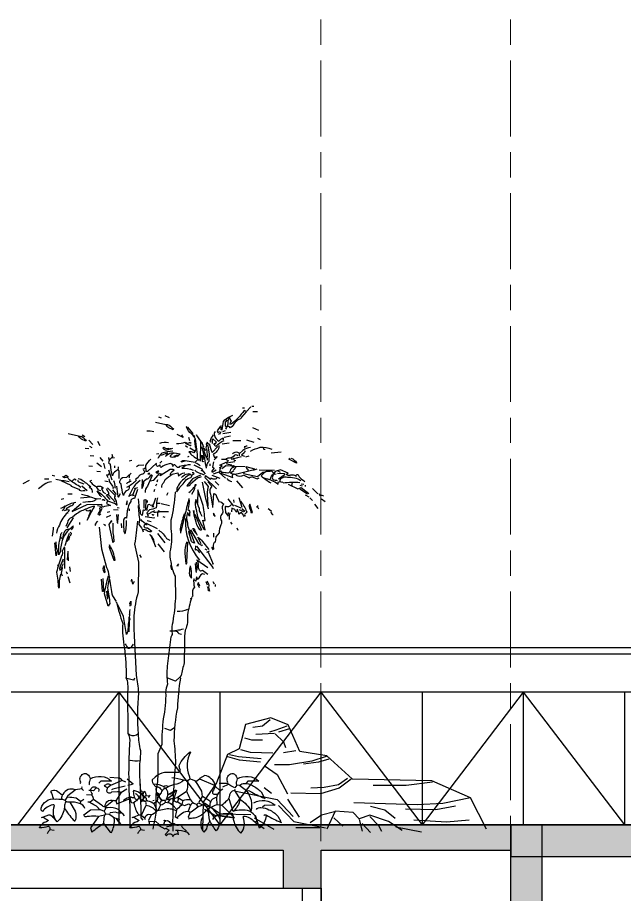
# Model space of a CAD drawing. Header units: millimetres. Extents: x -100356 to 314685, y 446 to 1273965.
# Drawn here: x 97299 to 102099, y 120755 to 127691 of the extents above; entities that cross this region are included whole.
import ezdxf
from ezdxf.xclip import XClip

# ---------------------------------------------------------------- set-up
doc = ezdxf.new("R2010")
doc.units = ezdxf.units.MM
doc.header["$XCLIPFRAME"] = 2
for name, pattern in [('gf$0$CENTER2', [28.575, 19.05, -3.175, 3.175, -3.175]), ('gf$0$Kume - Grid Line', [10.5, 6, -1.25, 2, -1.25]), ('section$0$CENTER', [2, 1.25, -0.25, 0.25, -0.25])]:
    doc.linetypes.add(name, pattern=pattern)
for name, color, linetype in [('FIN', 3, 'Continuous'), ('KEN', 4, 'Continuous'), ('NAM', 3, 'Continuous'), ('STR', 7, 'Continuous'), ('植栽2', 74, 'Continuous')]:
    doc.layers.add(name, color=color, linetype=linetype)
for name, color, linetype, lineweight in [('gf$0$A.Axis', 251, 'gf$0$CENTER2', 13), ('Hatch-wall', 251, 'Continuous', 5), ('section$0$A-_FLORLEVL_E', 7, 'Continuous', 5), ('section$0$NKC_TRUC', 8, 'section$0$CENTER', 13)]:
    doc.layers.add(name, color=color, linetype=linetype, lineweight=lineweight)

# ---------------------------------------------------------------- blocks, each defined once
blk = doc.blocks.new('LANG CAN')
at = {"layer": 'FIN'}
blk.add_line((252141.8, 98311.6, 0), (237391.7, 98311.6, 0), dxfattribs=at)
at = {"layer": 'KEN'}
for p, q in [((252141.8, 98261.6, 0), (237391.7, 98261.6, 0)), ((252141.8, 97961.6, 0), (237391.7, 97961.6, 0)), ((252141.8, 96911.5), (237391.7, 96911.5))]:
    blk.add_line(p, q, dxfattribs=at)
at = {"layer": 'NAM'}
for p, q in [((243891.7, 97961.6, 0), (243091.7, 96911.5)), ((243891.7, 97961.6, 0), (244691.7, 96911.5)), ((243891.7, 97961.6, 0), (243891.7, 96911.5)), ((245491.7, 97961.6, 0), (244691.7, 96911.5)), ((244691.7, 97961.6, 0), (244691.7, 96911.5)), ((245491.7, 97961.6, 0), (246291.7, 96911.5)), ((245491.7, 97961.6, 0), (245491.7, 96911.5)), ((247091.7, 97961.6, 0), (246291.7, 96911.5)), ((246291.7, 97961.6, 0), (246291.7, 96911.5)), ((247091.7, 97961.6, 0), (247891.7, 96911.5)), ((247091.7, 97961.6, 0), (247091.7, 96911.5)), ((247891.7, 97961.6, 0), (247891.7, 96911.5))]:
    blk.add_line(p, q, dxfattribs=at)
blk = doc.blocks.new('Sky Section2')
at = {"layer": 'Hatch-wall', "ltscale": 0.5}
h = blk.add_hatch(color=256, dxfattribs=at)
h.dxf.hatch_style = 1
h.paths.add_polyline_path([(-5600, -11600), (-5600, -1300), (-5100, -1299.9), (-5100, -1600), (-5400, -1600), (-5400, -9500), (-5100, -9500), (-5100, -9800), (-5400, -9800), (-5400, -11300), (-5100, -11300), (-5100, -11600)])
h.paths.add_polyline_path([(-5600, -31299.9), (-5600, -42600), (-5100, -42600), (-5100, -42300), (-5400, -42300), (-5400, -33099.9), (-5100, -33099.9), (-5100, -32799.9), (-5400, -32799.9), (-5400, -31299.9)])
at = {"layer": 'STR'}
h = blk.add_hatch(color=256, dxfattribs=at)
h.dxf.hatch_style = 1
h.paths.add_polyline_path([(-300, -31049.9), (-5600, -31049.9), (-5600, -31299.9), (-300, -31299.9)])
at = {"layer": 'FIN', "ltscale": 10}
for p, q in [((-5100.1, -32799.9, 0), (-300.1, -32799.9, 0)), ((-5100.1, -32949.9, 0), (-300.1, -32949.9, 0))]:
    blk.add_line(p, q, dxfattribs=at)
at = {"layer": 'FIN', "elevation": 0}
blk.add_lwpolyline([(-5100, -42600), (-5100, -32799.9)], dxfattribs=at)
at = {"layer": 'STR'}
for points in [[(-300, -31049.9), (-5600, -31049.9)], [(-300, -31299.9), (-5600, -31299.9)]]:
    blk.add_lwpolyline(points, dxfattribs=at)
blk.add_lwpolyline([(-5600, -31299.9), (-5600, -42600), (-5100, -42600), (-5100, -42300), (-5400, -42300), (-5400, -33099.9), (-5100, -33099.9), (-5100, -32799.9), (-5400, -32799.9), (-5400, -31299.9)], close=True, dxfattribs=at)
at = {"layer": 'STR', "ltscale": 10, "elevation": 0}
blk.add_lwpolyline([(-5400, -41150), (-5400, -33486.7)], dxfattribs=at)
blk = doc.blocks.new('A$C5E0C7229')
for points in [[(1289.2, 2396.5), (1263.9, 2371.2), (1251.2, 2375.8, -0.068497), (1177.6, 2298.7)], [(1124.6, 2265.3, 0.049133), (1133.8, 2314.8, -0.144623), (1171.8, 2341.3), (1187.9, 2350.5)], [(1261.6, 2367.8), (1235.1, 2339, -0.218246), (1229.4, 2328.6, 0.111496), (1200.6, 2310.2, -0.081635), (1175.3, 2279.1), (1171.8, 2278, 0.536652), (1149.9, 2282.6), (1147.6, 2283.7, -0.090164), (1145.3, 2310.2), (1156.8, 2324)], [(1172.9, 2294.1, -0.236053), (1178.7, 2317.1, -0.133911), (1168.3, 2337.8, 6.162277), (1168.3, 2336.7, 0.206802), (1159.1, 2307.9, -0.184937), (1145.3, 2271.1)], [(749.4, 2310.2), (808.1, 2297.6, 0.125641), (824.2, 2280.3), (848.3, 2268.8)], [(805.8, 2298.7), (806.9, 2296.4, -0.282349), (842.6, 2280.3), (854.1, 2271.1)], [(916.3, 2089.2), (894.4, 2084.6, -0.375732), (917.4, 2092.7), (975, 2084.6), (988.8, 2098.4, 0.026184), (976.1, 2214.7, -0.302765), (971.5, 2228.5, -0.051575), (935.8, 2260.7), (925.5, 2281.4), (927.8, 2288.3)], [(931.2, 2282.6), (960, 2248.1, 0.32518), (969.2, 2225)], [(256.1, 2245.3), (314.8, 2232.6, 0.125641), (330.9, 2215.3), (355.1, 2203.8)], [(312.5, 2233.7), (313.6, 2231.4, -0.282349), (349.3, 2215.3), (360.8, 2206.1)], [(701, 2260.7, -0.092926), (740.1, 2257.3)], [(980.7, 2241.2, 0.052948), (1012.9, 2190.5), (1021, 2170.9), (1022.2, 2174.4)], [(1076.3, 2238.8, 0.084961), (1057.8, 2200.9), (1063.6, 2198.6)], [(1087.8, 2257.3, 0.386597), (1083.2, 2234.2, 0.227325), (1108.5, 2202, -0.109772), (1132.7, 2221.6), (1132.7, 2210.1)], [(1118.8, 2255, -0.069427), (1111.9, 2241.2), (1107.3, 2246.9)], [(774.7, 2191.7, -0.122009), (823, 2195.1)], [(869.1, 2189.4, 0.109772), (918.6, 2197.4, 0.435471), (945, 2197.4), (951.9, 2191.7)], [(972.7, 2219.3, 0.143448), (979.6, 2158.3), (966.9, 2137.6, 0.162277), (938.1, 2142.2, 0.072479), (989.9, 2099.6), (992.2, 2099.6), (996.8, 2092.7)], [(1050.9, 2183.6), (1041.7, 2197.4), (1036, 2183.6), (1039.4, 2180.1, 0.358765), (1040.6, 2151.4), (1041.7, 2113.4)], [(1038.3, 2182.4, -0.343094), (1046.3, 2174.4), (1053.2, 2130.6), (1052.1, 2088.1, 0.201935), (1038.3, 2060.4)], [(1053.2, 2189.4, 0.028214), (1069.4, 2138.7), (1102.7, 2173.2)], [(1077.4, 2185.9, 0.333328), (1094.7, 2196.3), (1074, 2215.8, 0.201752), (1070.5, 2189.4)], [(1082, 2191.7, 0.535172), (1092.4, 2174.4, -0.114136), (1138.4, 2206.6)], [(848.3, 2146.8, 0.032013), (785, 2135.3, 0.057205), (763.2, 2104.2)], [(805.8, 2115.7, 0.170792), (818.4, 2136.4), (781.6, 2122.6)], [(846, 2160.6, -0.190887), (821.9, 2160.6, -0.216599), (797.7, 2166.3), (790.8, 2164, 0.403961), (823, 2156), (834.5, 2160.6), (836.8, 2160.6)], [(851.8, 2137.6, 0.151459), (812.7, 2121.4)], [(854.1, 2118), (874.8, 2126, -0.369919), (838, 2112.2), (834.5, 2113.4, -0.195877), (844.9, 2131.8, -0.256195), (857.6, 2136.4), (889.8, 2131.8), (874.8, 2115.7)], [(1010.6, 2172.1, -0.026535), (1033.7, 2062.7), (1034.8, 2055.8), (1037.1, 2055.8), (1036, 2050.1)], [(1019.9, 2159.4, -0.535172), (1023.3, 2165.2), (1025.6, 2159.4, 0.333328), (1022.2, 2152.5), (1036, 2109.9), (1041.7, 2108.8), (1041.7, 2095)], [(1107.3, 2177.8, -0.302765), (1095.8, 2145.6, -0.226822), (1076.3, 2129.5), (1083.2, 2109.9), (1095.8, 2115.7, -0.33638), (1088.9, 2104.2), (1080.9, 2097.3)], [(1223.6, 2135.3, 0.310089), (1190.2, 2134.1), (1184.5, 2131.8)], [(1286.9, 2166.3, 0.150925), (1244.3, 2150.2), (1223.6, 2130.6), (1223.6, 2120.3)], [(1252.4, 2150.2, -0.535172), (1250.1, 2137.6), (1235.1, 2123.7), (1252.4, 2118)], [(1267.3, 2174.4, 0.078461), (1250.1, 2169.8), (1255.8, 2166.3)], [(1286.9, 2146.8, -0.039902), (1342.2, 2168.6, -0.087051), (1406.6, 2158.3)], [(1360.6, 2165.2, 0.872879), (1365.2, 2158.3), (1369.8, 2158.3)], [(539.7, 2058.4, -0.362045), (525.9, 2033.1, 0.252106), (507.5, 2006.6, -0.049271), (495.9, 2072.3, -0.276978), (486.7, 2078, -0.193817), (501.7, 2109.1), (518.5, 2109.9)], [(848.3, 2067.3, 0.433731), (827.6, 2074.2, 0.149582), (781.6, 2053.5, -0.109772), (774.7, 2069.6, -0.082748), (762, 2059.3, -0.369919), (755.1, 2077.7), (705.6, 2031.7), (697.6, 2030.5), (695.3, 2066.2, -0.066544), (724, 2100.7)], [(976.1, 2081.2, -0.124695), (1000.3, 2066.2), (1002.6, 2062.7)], [(1019.9, 2089.2), (1017.6, 2084.6, -0.4142), (1015.3, 2092.7), (1010.6, 2123.7), (1016.4, 2122.6), (1019.9, 2098.4)], [(1078.6, 2086.9), (1071.7, 2055.8), (1082, 2050.1), (1065.9, 2031.7, 0.4142), (1084.3, 2035.1), (1093.5, 2040.9)], [(1146.5, 1993.7), (1110.8, 2024.7), (1117.7, 2050.1), (1110.8, 2052.4), (1126.9, 2063.9, -0.051575), (1113.1, 2067.3), (1153.4, 2086.9)], [(1215.5, 2120.3, 0.492645), (1190.2, 2116.8, -0.177856), (1159.1, 2106.5, 0.158417), (1146.5, 2098.4), (1122.3, 2098.4)], [(1517.1, 2107.6, -0.108856), (1547.1, 2081.2), (1547.1, 2078.8), (1503.3, 2100.7), (1511.4, 2106.5)], [(544.5, 1992.5, 0.061096), (544.5, 2030.5), (541, 2040.9)], [(680.3, 2038.6, -0.838974), (678, 2016.7, 0.331253), (652.7, 1997.1), (637.7, 1985.6, -0.5), (637.7, 1976.4, -0.072571), (587.1, 1941.9)], [(694.1, 2059.3, -0.483215), (678, 2044.3)], [(835.7, 2012.1), (835.7, 2019, -0.318771), (844.9, 2030.5), (856.4, 2040.9, 0.099014), (832.2, 2043.2), (777, 2006.3), (782.7, 2021.3)], [(919.7, 2066.2, 0.046188), (886.3, 2059.3, -0.4142), (874.8, 2054.7), (858.7, 2069.6, 0.333328), (846, 2058.1)], [(948.5, 2069.6, 0.197815), (899, 2050.1, -0.102524), (962.3, 2038.6)], [(971.5, 2038.6, 0.104111), (1011.8, 2017.8), (1025.6, 2013.2)], [(1182.2, 2061.6), (1192.5, 2055.8, 0.068298), (1172.9, 2043.2, -0.40065), (1158, 2021.3, 0.063126), (1124.6, 2025.9), (1120, 2022.4), (1186.8, 1997.1, -0.062256), (1185.6, 2013.2, 0.236053), (1192.5, 2017.8, 0.267776), (1209.8, 2017.8), (1300.7, 2040.9, 0.125198), (1324.9, 2046.6)], [(1257, 2058.1), (1198.3, 2059.3, 0.4142), (1182.2, 2061.6), (1147.6, 2062.7), (1124.6, 2046.6)], [(1312.2, 2044.3), (1262.7, 2058.1, 0.514618), (1270.8, 2045.5), (1274.2, 2043.2), (1270.8, 2037.4)], [(1545.9, 2004, 0.18132), (1512.5, 2010.9, -0.267776), (1495.3, 2010.9, -0.333328), (1490.6, 2016.7), (1498.7, 2021.3), (1456.1, 2040.9), (1426.2, 2030.5), (1419.3, 2020.1, 0.4142), (1395.1, 2031.7, 0.254028), (1356, 2015.5), (1346.8, 2007.5, 0.060638), (1402, 1967.2)], [(262.4, 1972.9, -0.010696), (186.5, 1986.8)], [(328.1, 1941.9, -0.00386), (265.9, 1982.2), (249.8, 2001.7, -0.449051), (226.8, 2000.6), (224.5, 2001.7)], [(277.4, 1975.3, -0.132751), (292.4, 1989.1), (302.7, 1984.5)], [(313.1, 1982.2, 0.475967), (315.4, 1972.9), (345.3, 1961.4)], [(393.7, 1913.1, 0.362045), (382.2, 1937.3), (376.4, 1944.2), (379.9, 1947.6, 0.036362), (329.2, 1985.6), (314.2, 1990.2)], [(486.9, 1990.2, 0.2117), (504.2, 1953.4, -0.259125), (509.9, 1932.7)], [(600.9, 1947.6, -0.362045), (587.1, 1922.3, 0.252106), (568.6, 1895.8, -0.049271), (557.1, 1961.4, -0.276978), (547.9, 1967.2, -0.193817), (562.9, 1998.3), (588.2, 1999.4), (600.9, 2013.2)], [(613.5, 2022.4, 0.259125), (600.9, 1998.3), (598.6, 1993.7)], [(635.4, 1933.8), (619.3, 1898.1, 0.145218), (598.6, 1890.1), (623.9, 1939.6, 0.178345), (638.8, 1962.6), (663, 1983.3)], [(675.7, 1986.8), (673.4, 1936.1, 0.151703), (684.9, 1976.4), (698.7, 1990.2), (702.2, 1987.9), (704.5, 1993.7), (706.8, 1990.2, 0.151291), (725.2, 2013.2, -0.618027), (729.8, 2005.2), (704.5, 1948.8, 0.211075), (691.8, 1913.1)], [(786.2, 1941.9, -0.253922), (796.5, 1968.3, 0.133911), (804.6, 1985.6, -0.048828), (844.9, 2016.7), (876, 2023.6), (880.6, 2005.2, -0.200851), (914, 2023.6), (915.1, 2023.6)], [(942.7, 2013.2, 0.084747), (892.1, 1970.6, 0.084747), (871.4, 1937.3), (871.4, 1916.5, -0.070892), (912.8, 1968.3, -0.212524), (943.9, 1996, 0.401794), (956.5, 2013.2, -0.062256), (968.1, 2020.1, 0.302765), (960, 2023.6), (956.5, 2023.6)], [(896.7, 1998.3, -0.176788), (934.7, 2019, -0.4142), (943.9, 2017.8, 0.720749), (949.6, 2014.4), (951.9, 2014.4)], [(1004.9, 2009.8), (958.8, 1989.1), (927.8, 1949.9, 0.350769), (948.5, 1961.4), (987.6, 1996), (1006, 2000.6), (1009.5, 2002.9)], [(1099.3, 1998.3, -0.405624), (1080.9, 1987.9, -0.211411), (1063.6, 1994.8), (1061.3, 1985.6), (1032.5, 2006.3), (1029.1, 1997.1), (1094.7, 1933.8)], [(1153.4, 1992.5, 0.131912), (1182.2, 1974.1)], [(1204, 2009.8, 0.205246), (1248.9, 2009.8), (1278.8, 1996, -0.392685), (1305.3, 1997.1), (1324.9, 1990.2), (1335.3, 1996)], [(1361.7, 1994.8, -0.110962), (1442.3, 1960.3, 0.051575), (1444.6, 1972.9), (1450.4, 1972.9)], [(1397.4, 1986.8, -0.135742), (1418.1, 2020.1), (1420.4, 2019), (1420.4, 2015.5), (1431.9, 2019)], [(1417, 2013.2, 0.184647), (1410.1, 1994.8, 0.39772), (1433.1, 1982.2), (1437.7, 1981)], [(1440, 2021.3), (1476.8, 2020.1, -0.5), (1476.8, 2010.9), (1444.6, 1987.9)], [(1468.8, 1970.6, -0.406204), (1455, 1977.6, -0.400955), (1468.8, 1997.1, -0.273071), (1495.3, 1999.4, -0.15004), (1571.2, 1981)], [(1547.1, 2013.2, -0.566177), (1557.4, 2008.6, 0.159607), (1583.9, 1983.3), (1594.2, 1975.3)], [(163.5, 1972.9, 0.161026), (120.9, 1958), (89.8, 1932.7)], [(215.3, 1979.9), (271.7, 1953.4), (272.8, 1947.6), (316.5, 1931.5, 0.369919), (340.7, 1924.6), (353.4, 1924.6)], [(387.9, 1981), (379.9, 1977.6, 0.151352), (410.9, 1948.8, -0.110184), (425.9, 1926.9), (439.7, 1923.5)], [(416.7, 1944.2, -0.296661), (447.8, 1944.2), (453.5, 1941.9), (452.4, 1936.1), (445.5, 1936.1), (454.7, 1915.4), (468.5, 1906.2)], [(444.3, 1887.8, -0.013321), (421.3, 1921.2, -0.091629), (478.8, 1864.7), (521.4, 1850.9), (532.9, 1840.6, 0.146179), (520.3, 1880.9, -0.302765), (524.9, 1893.5), (478.8, 1939.6)], [(470.8, 1936.1), (486.9, 1909.6, 0.507782), (490.4, 1893.5), (521.4, 1859)], [(513.4, 1981, -0.114136), (520.3, 1941.9), (523.7, 1937.3)], [(530.6, 1947.6, 0.044205), (537.6, 1890.1), (541, 1885.5), (552.5, 1907.3)], [(612.4, 1975.3, -0.224854), (602, 1975.3, -0.267303), (590.5, 1967.2), (587.1, 1960.3)], [(939.3, 1913.1, 0.061829), (981.9, 1959.1)], [(1014.1, 1971.8, 0.025253), (1047.5, 1822.2), (1047.5, 1819.9)], [(1025.6, 1975.3), (1047.5, 1946.5, 0.12439), (1044, 1879.7), (1046.3, 1834.8)], [(1045.2, 1972.9), (1068.2, 1947.6, 0.289337), (1060.1, 1903.9), (1072.8, 1837.1)], [(1565.5, 1967.2, 0.072113), (1471.1, 1964.9)], [(325.8, 1882), (383.3, 1887.8, 0.023239), (424.7, 1876.3), (442, 1878.6)], [(378.7, 1887.8, 0.162277), (362.6, 1893.5), (331.5, 1901.6)], [(649.2, 1930.4), (630.8, 1878.6, 0.509216), (610.1, 1862.4, 0.060928), (589.4, 1809.5), (585.9, 1768.1, 0.449051), (575.5, 1768.1, 0.259125), (569.8, 1742.7, 0.045349), (572.1, 1693.2, 0.029373), (579, 1678.3, 0.041809), (587.1, 1754.2)], [(736.7, 11.5, 0.007599), (754, 101.3, -0.016937), (756.3, 239.4, 0.07106), (764.3, 349.9), (765.5, 437.4), (787.3, 490.4, -0.024368), (795.4, 634.2, 0.062653), (809.2, 785, -0.071396), (819.6, 831.1, -0.057922), (818.4, 931.2), (838, 1098.1, 0.315491), (844.9, 1125.8, -0.082748), (849.5, 1182.2, 0.026718), (864.5, 1314.5), (863.3, 1440, -0.120438), (839.1, 1521.7, -0.099014), (833.4, 1578.1, 0.102524), (840.3, 1692.1, -0.052933), (839.1, 1757.7, 0.039536), (863.3, 1913.1), (864.5, 1918.8)], [(1012.9, 1777.3), (999.1, 1807.2), (999.1, 1825.6), (996.8, 1823.3), (977.3, 1872.8, 0.143585), (980.7, 1816.4, 0.124008), (1004.9, 1740.4, 0.051941), (1023.3, 1705.9), (1030.2, 1702.4), (1017.6, 1756.5, 0.082748), (1030.2, 1755.4, 0.025299), (1016.4, 1850.9), (988.8, 1928.1), (987.6, 1850.9)], [(1074, 1827.9), (1079.7, 1907.3, -0.354019), (1094.7, 1890.1), (1109.6, 1859)], [(1673.7, 1907.3), (1680.6, 1893.5, -0.531342), (1700.1, 1892.4)], [(215.3, 1823.3, 0.128281), (238.3, 1838.3), (237.1, 1833.7, -0.082748), (299.3, 1859)], [(286.6, 1855.5, -0.45993), (269.4, 1834.8), (245.2, 1821, -0.442368), (246.3, 1812.9), (233.7, 1809.5)], [(407.5, 1833.7, 0.136429), (362.6, 1821, 0.055176), (303.9, 1792.2), (280.9, 1773.8), (284.3, 1769.2), (248.6, 1714)], [(330.4, 1848.6), (278.6, 1804.9), (363.7, 1845.2), (444.3, 1846.3, -0.099014), (446.6, 1827.9, 0.133911), (434, 1823.3, -0.252106), (425.9, 1793.4)], [(414.4, 1872.8, -0.21936), (370.6, 1860.1), (339.6, 1856.7)], [(447.8, 1874), (454.7, 1869.4), (453.5, 1874, -0.602081), (461.6, 1864.7)], [(478.8, 1864.7), (474.2, 1850.9), (495, 1839.4, 0.05722), (452.4, 1830.2)], [(652.7, 1839.4, 0.033646), (660.7, 1753.1, 0.105927), (656.1, 1732.4, -0.146088), (680.3, 1690.9)], [(760.9, 1882, 0.037766), (754, 1825.6, -0.04718), (716, 1814.1), (701, 1798), (709.1, 1779.6)], [(728.6, 1833.7), (741.3, 1833.7, 0.286789), (718.3, 1839.4)], [(734.4, 1839.4, 0.079041), (751.7, 1882)], [(937, 1871.7, 0.024918), (916.3, 1784.2), (893.2, 1693.2)], [(939.3, 1878.6, -0.095276), (933.5, 1816.4, -0.453766), (942.7, 1795.7), (942.7, 1779.6), (931.2, 1800.3, 0.173004), (930.1, 1740.4, 0.064194), (939.3, 1702.4), (942.7, 1701.3, 0.155243), (950.8, 1677.1), (970.4, 1626.5, -0.188675), (953.1, 1635.7), (939.3, 1690.9), (940.4, 1695.5)], [(1116.5, 1862.4), (1136.1, 1847.5, 0.317062), (1128.1, 1814.1, -0.32254), (1124.6, 1789.9, 0.286209), (1120, 1758.8, -0.243301), (1120, 1730.1, 0.166794), (1109.6, 1684), (1090.1, 1662.2), (1087.8, 1632.2), (1082, 1631.1, 0.267303), (1077.4, 1597.7), (1078.6, 1591.9)], [(1178.7, 1847.5, -0.439896), (1148.8, 1833.7, 0.4142), (1144.2, 1831.4, 0.076462), (1146.5, 1799.1), (1161.4, 1779.6)], [(1230.5, 1863.6, -0.09581), (1263.9, 1804.9), (1268.5, 1803.7), (1254.7, 1789.9)], [(1283.5, 1846.3, 0.345184), (1284.6, 1816.4, -0.18132), (1288.1, 1799.1), (1298.4, 1800.3), (1283.5, 1847.5)], [(1319.1, 1833.7, -0.236053), (1331.8, 1822.2), (1329.5, 1821)], [(254.4, 1793.4), (254.4, 1799.1, 0.139587), (207.2, 1728.9, 0.089172), (191.1, 1682.9)], [(232.5, 1831.4, -0.618027), (232.5, 1819.9), (223.3, 1808.3)], [(356.8, 1814.1, 0.366302), (382.2, 1814.1, -0.129745), (371.8, 1777.3), (372.9, 1778.4)], [(402.9, 1829.1, 0.062256), (382.2, 1793.4, -0.062256), (367.2, 1766.9), (368.3, 1764.6), (369.5, 1768.1), (362.6, 1754.2)], [(447.8, 1822.2, -0.057846), (428.2, 1789.9), (422.4, 1787.6)], [(690.6, 1817.6, -0.535172), (687.2, 1811.8, 0.740936), (679.1, 1807.2), (675.7, 1781.9, -0.362045), (665.3, 1803.7), (664.2, 1816.4)], [(744.7, 1809.5, 0.45993), (739, 1802.6, 0.259125), (719.4, 1796.8), (709.1, 1791.1)], [(824.2, 1802.6, 0.04158), (740.1, 1799.1)], [(911.7, 1789.9), (915.1, 1787.6), (911.7, 1789.9, 0.025787), (888.6, 1707.1), (892.1, 1686.3), (890.9, 1682.9)], [(962.3, 1810.6), (965.8, 1791.1), (971.5, 1789.9), (1009.5, 1702.4, -0.659393), (999.1, 1704.7, -0.115829), (976.1, 1758.8, -0.111862), (968.1, 1810.6)], [(1086.6, 1779.6), (1083.2, 1779.6), (1087.8, 1778.4), (1078.6, 1795.7, 0.07106), (1077.4, 1781.9)], [(1170.6, 1798, 0.105927), (1167.2, 1762.3), (1167.2, 1760)], [(1246.6, 1785.3), (1235.1, 1799.1), (1221.3, 1791.1, 0.123871), (1210.9, 1818.7), (1207.5, 1801.4, -0.078461), (1198.3, 1816.4), (1182.2, 1824.5), (1178.7, 1802.6)], [(1238.6, 1822.2), (1252.4, 1809.5, -0.343094), (1247.8, 1803.7), (1224.7, 1815.3)], [(1259.3, 1779.6, 0.090164), (1250.1, 1785.3, 0.618027), (1251.2, 1776.1), (1251.2, 1775)], [(1385.9, 1822.2), (1403.2, 1809.5, 0.4142), (1413.5, 1788.8), (1414.7, 1787.6)], [(277.4, 1771.5, 0.331253), (252.1, 1741.6), (242.9, 1719.7)], [(504.2, 1745), (501.9, 1755.4, 0.05574), (486.9, 1731.2), (509.9, 1628.8)], [(509.9, 1739.3, 0.062057), (512.2, 1666.8), (515.7, 1634.5)], [(648.1, 1750.8, -0.016342), (631.9, 1620.7), (653.8, 1518.3), (652.7, 1351.4, 0.060425), (628.5, 1215.5, 0.030594), (629.6, 1102.7), (640, 880.6, -0.026001), (653.8, 781.6, 0.044296), (652.7, 547.9, 0.058029), (665.3, 455.8), (663, 401.7, 0.044022), (659.6, 311.9, -0.019684), (666.5, 74.8), (679.1, 61)], [(703.3, 1728.9, -0.085571), (666.5, 1760)], [(760.9, 1708.2), (699.9, 1738.1), (684.9, 1724.3, 0.403961), (701, 1712.8), (705.6, 1712.8), (729.8, 1694.4, -0.43013), (703.3, 1696.7, 0.236053), (680.3, 1702.4)], [(691.8, 1777.3, 0.026352), (741.3, 1769.2), (745.9, 1771.5)], [(919.7, 1765.8, 0.193298), (999.1, 1529.8)], [(171.5, 1717.4, -0.067307), (165.8, 1666.8)], [(260.1, 1705.9, 0.131729), (236, 1693.2, 0.051575), (224.5, 1651.8), (226.8, 1650.6, 0.109497), (214.1, 1579.3), (203.7, 1559.7, -0.075119), (214.1, 1664.5, -0.17128), (221, 1685.2), (222.2, 1686.3)], [(287.8, 1723.2, 0.137604), (227.9, 1655.3, -0.366302), (218.7, 1654.1), (215.3, 1661)], [(265.9, 1688.6, -0.697281), (271.7, 1674.8), (268.2, 1665.6)], [(432.8, 1716.3), (445.5, 1594.2), (473.1, 1489.5, -0.101425), (486.9, 1440, -0.475967), (489.2, 1430.8), (478.8, 1373.2, -0.038651), (491.5, 1285.8), (482.3, 1270.8), (461.6, 1341, -0.024338), (484.6, 1441.2), (488.1, 1445.8), (486.9, 1446.9)], [(768.9, 1700.1, -0.088959), (812.7, 1652.9), (831.1, 1642.6)], [(977.3, 1685.2), (977.3, 1681.7), (977.3, 1686.3), (977.3, 1682.9, -0.082748), (961.2, 1709.4, -0.489075), (970.4, 1701.3), (985.3, 1671.4)], [(260.1, 1646), (265.9, 1663.3, 0.502045), (249.8, 1647.2), (237.1, 1611.5)], [(262.4, 1680.6), (255.5, 1659.9, -0.512222), (252.1, 1640.3), (249.8, 1636.8)], [(742.4, 1633.4, 0.220535), (720.6, 1671.4), (718.3, 1674.8)], [(1008.3, 1621.9), (988.8, 1659.9, -0.15947), (1015.3, 1635.7), (1050.9, 1590.8)], [(186.5, 1634.5), (189.9, 1598.8, -0.280533), (193.4, 1571.2), (188.8, 1554), (180.7, 1628.8)], [(237.1, 1483.7), (237.1, 1601.2), (233.7, 1604.6), (223.3, 1581.6, -0.225021), (218.7, 1554, 0.022934), (191.1, 1461.9, -0.036942), (201.4, 1373.2), (208.3, 1375.5, -0.092926), (215.3, 1450.4)], [(490.4, 1616.1, 0.29158), (492.7, 1593.1), (515.7, 1529.8), (521.4, 1530.9, 0.107483), (490.4, 1616.1), (490.4, 1617.3), (490.4, 1616.1)], [(926.6, 1634.5, 0.103867), (915.1, 1570.1), (920.9, 1509.1, 0.535172), (927.8, 1520.6), (933.5, 1632.2)], [(976.1, 1611.5), (975, 1588.5, -0.580322), (986.5, 1586.2), (999.1, 1572.4)], [(229.1, 1518.3), (229.1, 1536.7, 0.067261), (208.3, 1482.6), (209.5, 1473.4, 0.236053), (219.9, 1488.3)], [(229.1, 1509.1), (221, 1495.3, -0.158371), (216.4, 1457.3), (222.2, 1442.3)], [(459.3, 1497.6, 0.324615), (458.1, 1465.3), (459.3, 1460.7), (465, 1461.9), (459.3, 1501)], [(948.5, 1495.3, 0.259125), (942.7, 1467.6, 0.276978), (953.1, 1429.6, 0.06636), (948.5, 1497.6)], [(979.6, 1518.3, -0.056183), (984.2, 1480.3), (981.9, 1471.1)], [(1045.2, 1449.2), (1015.3, 1472.2), (1003.7, 1467.6, -0.231735), (992.2, 1498.7, 0.172211), (983, 1533.2), (1045.2, 1489.5)], [(1027.9, 1449.2), (1015.3, 1453.8, 0.195312), (991.1, 1421.6), (981.9, 1435.4), (978.4, 1412.4, -0.183273), (965.8, 1425, 0.094376), (970.4, 1377.8, 0.248367), (960, 1332.9, -0.362045), (954.2, 1320.3)], [(490.4, 1422.7, 0.021896), (506.5, 1329.5), (528.3, 1297.3)], [(991.1, 1406.6, -0.369919), (989.9, 1397.4), (986.5, 1396.3, 0.040466), (999.1, 1375.5)], [(1039.4, 1412.4, -0.261948), (1049.8, 1376.7), (1055.5, 1356, -0.276978), (1047.5, 1360.6), (1048.6, 1365.2)], [(478.8, 1358.3, -0.102631), (478.8, 1313.4), (478.8, 1309.9)], [(530.6, 1291.5, 0.033203), (565.2, 1172.9, 0.065292), (574.4, 1033.7, -0.042908), (583.6, 870.2, -0.109772), (592.8, 787.3), (594, 552.5, 0.330475), (642.3, 543.3), (652.7, 550.2)], [(605.5, 1281.2, -0.117737), (610.1, 1299.6), (610.1, 1274.2), (604.3, 1276.5), (604.3, 1270.8)], [(948.5, 1313.4), (953.1, 1315.7, 0.026138), (930.1, 1222.4, -0.132751), (918.6, 1135, 0.073669), (914, 1067.1), (912.8, 950.8, 0.026047), (894.4, 878.3, 0.24913), (890.9, 863.3, 0.032501), (873.7, 695.3, 0.04364), (854.1, 509.9, -0.018921), (863.3, 384.5, 0.026794), (847.2, 35.7), (847.2, 0)], [(604.3, 1252.4, 0.003952), (602, 1207.5, -0.276978), (600.9, 1186.8, 0.101257), (595.1, 1149.9, -0.108856), (587.1, 1110.8), (568.6, 1212.1), (535.3, 1281.2)], [(930.1, 1252.4, -0.146835), (872.5, 1240.9)], [(602, 1209.8, 0.302765), (599.7, 1198.3, 0.190704), (602, 1175.3), (600.9, 1174.1)], [(602, 1201.7, -0.018326), (598.6, 1124.6)], [(831.1, 1130.4, 0.047821), (908.2, 1141.9)], [(849.5, 1130.4, -0.099014), (872.5, 1128.1, 0.346893), (897.8, 1113.1)], [(579, 1057.8, 0.033691), (594, 1032.5, 0.259125), (622.7, 1049.8), (626.2, 1055.5)], [(631.9, 864.5, -0.062256), (625, 852.9), (580.1, 863.3)], [(594, 552.5, -0.162277), (603.2, 497.3), (599.7, 404), (602, 399.4), (599.7, 399.4, 0.017639), (600.9, 203.7, -0.031219), (604.3, 92.1), (604.3, 19.6)], [(661.9, 396, -0.101395), (606.6, 399.4)]]:
    blk.add_lwpolyline(points, format="xyb")
for points in [[(1240.9, 2390.8), (1252.4, 2390.8)], [(1295, 2400), (1306.5, 2400)], [(766.6, 2340.1), (781.6, 2334.4)], [(803.5, 2348.2), (826.5, 2336.7)], [(1300.7, 2371.2), (1326, 2371.2)], [(1115.4, 2286), (1099.3, 2260.7), (1101.6, 2251.5), (1113.1, 2257.3)], [(1118.8, 2291.8), (1118.8, 2266.5)], [(1298.4, 2280.3), (1331.8, 2265.3)], [(336.1, 2237.7), (351.1, 2229.6)], [(896.7, 2237.7), (905.9, 2223.9), (872.5, 2240)], [(1144.2, 2260.7), (1129.2, 2256.1)], [(1175.3, 2251.5), (1130.4, 2243.5)], [(1172.9, 2231.9), (1137.3, 2222.7)], [(374.1, 2208.9), (396, 2183.6)], [(422.4, 2203.2), (435.1, 2177.8)], [(917.4, 2191.7), (946.2, 2179), (951.9, 2182.4)], [(937, 2226.2), (942.7, 2206.6)], [(1003.7, 2202), (1002.6, 2089.2)], [(1010.6, 2195.1), (1016.4, 2191.7), (1012.9, 2194)], [(1167.2, 2191.7), (1126.9, 2185.9)], [(1186.8, 2206.6), (1232.8, 2206.6)], [(1263.9, 2211.2), (1306.5, 2197.4)], [(1326, 2220.4), (1341, 2212.4)], [(353.5, 2163.2), (373.1, 2160.9)], [(376.4, 2174.4), (391.4, 2167.5)], [(768.9, 2131.8), (755.1, 2129.5)], [(919.7, 2177.8), (931.2, 2168.6)], [(971.5, 2146.8), (943.9, 2164)], [(1036, 2159.4), (1030.2, 2147.9), (1026.8, 2156)], [(1460.7, 2141), (1404.3, 2135.3)], [(381.6, 2122), (401.2, 2119.6)], [(419, 2081.2), (444.3, 2059.3)], [(436.3, 2109.9), (453.5, 2089.2)], [(484.6, 2109.9), (486.9, 2095)], [(504.2, 2129.5), (507.6, 2116.8), (504.2, 2111.1)], [(615.8, 2092.7), (600.9, 2089.2)], [(786.2, 2089.2), (774.7, 2077.7)], [(938.1, 2115.7), (931.2, 2112.2)], [(1148.8, 2099.6), (1160.3, 2093.8), (1151.1, 2075.4), (1181, 2069.6)], [(1198.3, 2086.9), (1162.6, 2081.2)], [(1175.3, 2108.8), (1179.9, 2100.7), (1235.1, 2115.7)], [(1186.8, 2111.1), (1193.7, 2095), (1204, 2092.7)], [(1277.7, 2118), (1258.1, 2112.2)], [(374.1, 2063.9), (393.7, 2061.6)], [(419.1, 2033.9), (438.7, 2031.6)], [(455.8, 2077.7), (463.9, 2048.9)], [(484.6, 2040.9), (503, 1984.5)], [(519.1, 2063.9), (519.1, 2052.4)], [(542.2, 2035.1), (543.3, 2002.9)], [(683.7, 2067.3), (653.8, 2066.2), (643.5, 2058.1)], [(766.6, 2035.1), (751.7, 2027.1), (762, 2022.4), (768.9, 2032.8)], [(965.8, 2069.6), (1011.8, 2045.5), (1018.7, 2030.5), (1030.2, 2019)], [(1015.3, 2034), (1007.2, 2037.4)], [(1056.7, 2075.4), (1056.7, 2063.9)], [(1122.3, 2032.8), (1076.3, 2015.5)], [(1192.5, 2035.1), (1174.1, 2021.3), (1187.9, 2019)], [(1204, 2055.8), (1190.2, 2040.9)], [(1335.3, 2040.9), (1422.7, 2038.6)], [(1381.3, 2039.7), (1376.7, 2034)], [(1441.2, 2035.1), (1455, 2028.2)], [(123.2, 1990.2), (148.5, 1990.2)], [(165.8, 2009.8), (180.7, 2007.5)], [(231.4, 2001.7), (244, 2009.8), (256.7, 2004)], [(490.4, 2022.4), (481.2, 2009.8), (473.1, 2013.2), (481.2, 1998.3)], [(604.3, 1986.8), (603.2, 1979.9)], [(709.1, 2019), (718.3, 2019), (713.7, 2022.4), (706.8, 2019), (709.1, 2019)], [(718.3, 1978.7), (741.3, 1982.2), (774.7, 2021.3)], [(760.9, 1984.5), (757.4, 1970.6)], [(1068.2, 2009.8), (1114.2, 1993.7)], [(1250.1, 2028.2), (1247.8, 2020.1), (1326, 2004), (1356, 2027.1), (1367.5, 2028.2)], [(35.7, 1981), (0, 1962.6)], [(333.8, 1949.9), (364.9, 1924.6)], [(378.7, 1945.3), (385.6, 1947.6)], [(464.1, 1977.7), (483.6, 1975.4)], [(649.2, 1938.4), (629.6, 1932.7)], [(755.1, 1959.1), (749.4, 1947.6)], [(973.8, 1959.1), (969.2, 1928.1), (954.2, 1901.6)], [(1087.8, 1975.3), (1107.3, 1953.4)], [(1207.5, 1978.7), (1240.9, 1938.4)], [(1499.9, 1959.1), (1555.1, 1932.7), (1573.5, 1941.9), (1616.1, 1907.3)], [(1524, 1969.5), (1518.3, 1958), (1521.7, 1952.2)], [(1565.5, 1953.4), (1579.3, 1949.9)], [(1565.5, 1932.7), (1608.1, 1905)], [(1573.5, 1961.4), (1588.5, 1959.1)], [(1596.5, 1953.4), (1595.4, 1946.5)], [(1636.8, 1936.1), (1667.9, 1905)], [(254.4, 1905), (279.7, 1905)], [(482.3, 1901.6), (471.9, 1898.1), (492.7, 1874)], [(507.6, 1926.9), (528.3, 1901.6)], [(621.6, 1899.3), (629.6, 1895.8), (622.7, 1893.5)], [(743.6, 1930.4), (740.1, 1916.5)], [(819.6, 1910.8), (811.5, 1895.8)], [(1221.3, 1884.3), (1238.6, 1830.2)], [(1596.5, 1899.3), (1616.1, 1887.8)], [(231.4, 1876.3), (217.6, 1874)], [(422.4, 1839.4), (442, 1836)], [(589.4, 1864.7), (583.6, 1845.2), (589.4, 1846.3), (589.4, 1854.4)], [(652.7, 1876.3), (658.4, 1819.9)], [(686, 1824.5), (686, 1870.5), (695.3, 1872.8), (692.9, 1818.7), (698.7, 1812.9), (702.2, 1816.4), (701, 1810.6)], [(702.2, 1821), (707.9, 1845.2), (718.3, 1847.5)], [(703.3, 1868.2), (703.3, 1856.7)], [(760.9, 1853.2), (775.8, 1853.2)], [(782.7, 1850.9), (828.8, 1839.4)], [(1159.1, 1876.3), (1190.2, 1836)], [(1190.2, 1870.5), (1192.5, 1856.7)], [(1197.1, 1841.7), (1232.8, 1825.6)], [(1326, 1839.4), (1327.2, 1832.5)], [(1621.9, 1882), (1636.8, 1868.2)], [(1648.3, 1847.5), (1667.9, 1822.2)], [(1687.5, 1876.3), (1708.2, 1862.4)], [(250.9, 1816.4), (262.4, 1815.3), (256.7, 1801.4)], [(442, 1791.1), (430.5, 1781.9)], [(492.7, 1802.6), (477.7, 1799.1)], [(513.4, 1816.4), (538.7, 1814.1)], [(530.6, 1787.6), (532.9, 1741.6), (535.3, 1742.7), (535.3, 1737)], [(532.9, 1827.9), (544.5, 1825.6)], [(538.7, 1787.6), (536.4, 1747.3)], [(600.9, 1819.9), (600.9, 1808.3)], [(729.8, 1791.1), (736.7, 1788.8), (733.2, 1785.3), (741.3, 1786.5), (740.1, 1787.6)], [(760.9, 1799.1), (760.9, 1777.3)], [(763.2, 1810.6), (778.1, 1804.9)], [(1002.6, 1802.6), (1006, 1800.3), (1004.9, 1801.4)], [(1161.4, 1799.1), (1161.4, 1787.6)], [(320, 1742.7), (320, 1731.2)], [(422.4, 1750.8), (409.8, 1735.8), (412.1, 1732.4), (407.5, 1726.6)], [(496.1, 1781.9), (470.8, 1771.5)], [(556, 1737), (558.3, 1714)], [(703.3, 1754.2), (726.3, 1748.5)], [(791.9, 1777.3), (803.5, 1773.8)], [(1172.9, 1745), (1181, 1733.5)], [(284.3, 1717.4), (274, 1702.4)], [(455.8, 1733.5), (465, 1730.1), (461.6, 1724.3)], [(948.5, 1702.4), (993.4, 1625.3), (1009.5, 1615), (1010.6, 1617.3), (1014.1, 1611.5)], [(1209.8, 1714), (1215.5, 1700.1)], [(722.9, 1669.1), (742.4, 1626.5), (750.5, 1605.8)], [(760.9, 1680.6), (803.5, 1628.8)], [(1041.7, 1663.3), (1042.9, 1673.7), (1050.9, 1663.3)], [(1078.6, 1682.9), (1078.6, 1659.9)], [(763.2, 1623), (800, 1578.1)], [(981.9, 1609.2), (1074, 1488.3), (1076.3, 1483.7)], [(1027.9, 1594.2), (1039.4, 1588.5)], [(1076.3, 1586.2), (1070.5, 1603.5), (1065.9, 1596.5)], [(254.4, 1580.4), (250.9, 1532.1)], [(254.4, 1567.8), (256.7, 1526.3)], [(660.7, 1560.9), (668.8, 1545.9)], [(1053.2, 1580.4), (1038.3, 1573.5)], [(1047.5, 1574.7), (1076.3, 1507.9), (1071.7, 1509.1)], [(200.3, 1498.7), (198, 1504.5)], [(263.6, 1491.8), (268.2, 1466.5)], [(834.5, 1501), (841.4, 1475.7)], [(879.4, 1509.1), (871.4, 1497.6), (879.4, 1501)], [(973.8, 1512.5), (978.4, 1466.5), (980.7, 1466.5), (979.6, 1460.7)], [(245.2, 1466.5), (250.9, 1452.7)], [(254.4, 1438.8), (267.1, 1403.2)], [(453.5, 1427.3), (455.8, 1352.5), (450.1, 1353.7), (444.3, 1423.9)], [(613.5, 1417), (612.4, 1410.1)], [(629.6, 1410.1), (621.6, 1395.1), (615.8, 1423.9)], [(994.5, 1396.3), (999.1, 1384.7)], [(1033.7, 1410.1), (1041.7, 1390.5)], [(1074, 1410.1), (1082, 1396.3)], [(1087.8, 1392.8), (1087.8, 1381.3)], [(473.1, 1356), (477.7, 1320.3)], [(1041.7, 1381.3), (1047.5, 1369.8), (1048.6, 1373.2)], [(530.6, 1291.5), (530.6, 1293.8), (530.6, 1291.5)], [(534.1, 1281.2), (534.1, 1283.5), (534.1, 1281.2)], [(602, 1223.6), (603.2, 1215.5)], [(888.6, 871.4), (863.3, 846), (819.6, 864.5)], [(858.7, 584.7), (835.7, 568.6), (803.5, 580.1)]]:
    blk.add_lwpolyline(points)
blk = doc.blocks.new('A$C510C2C19')
for points in [[(794.7, 365.1, 0.349014), (796.4, 384.7, -0.094193), (792.1, 403.4, -0.10907), (854.2, 480), (856.8, 477.4, 0.229584), (848.3, 343.8, -0.100723), (851.7, 326), (841.5, 316.6)], [(233.7, 302.1, 0.4142), (234.5, 312.3, -0.472687), (258.3, 358.3, -0.53009), (285.6, 312.3, 0.260727), (284.7, 296.2), (285.6, 294.5)], [(790.4, 363.4), (709.6, 363.4, 0.189865), (655.9, 336.2), (640.6, 322.6, 0.263535), (650.8, 294.5, 0.133179), (664.5, 280.9, -0.390976), (687.4, 270.6), (695.9, 262.1)], [(1022.8, 261.3), (996.4, 286, 0.203949), (973.4, 328.5, 0.157364), (936.8, 347.2), (907.9, 329.4, -0.236053), (907, 326), (885.7, 311.5)], [(1064.5, 302.1, 0.4142), (1065.3, 312.3, -0.472687), (1089.1, 358.3, -0.53009), (1116.4, 312.3, 0.260727), (1115.5, 296.2), (1116.4, 294.5)], [(289, 327.7, -0.32872), (410.7, 314.9), (349.4, 314), (339.2, 303.8)], [(470.4, 317.4), (404, 290.2), (387.9, 277.4), (370, 286.8, -0.472885), (407.4, 292.8)], [(490, 308.1), (470.4, 318.3, 0.326645), (448.3, 331.1), (399.8, 335.3)], [(499.3, 326.8), (532.5, 299.6, -0.138214), (502.8, 290.2)], [(570, 299.6), (575.9, 240, -0.128555), (534.2, 191.5, -0.566177), (520.6, 200), (514.7, 216.2)], [(647.4, 299.6, -0.110031), (705.3, 284.3, -0.37883), (728.3, 286), (731.7, 284.3)], [(818.5, 320.9, -0.210098), (763.2, 295.3, 0.080353), (712.1, 271.5, 0.306458), (690.8, 248.5), (679.8, 234.9), (671.3, 234.9)], [(750.4, 335.3, -0.021851), (817.6, 321.7, 0.099014), (829.6, 320.9, -0.574356), (839.8, 304.7, -0.091064), (833.8, 258.7, 0.045349), (852.5, 217, 0.13649), (874.7, 189.8), (889.1, 184.7)], [(852.5, 326.8, -0.304626), (895.9, 295.3, -0.027878), (918.1, 257.9), (922.3, 227.2), (902.8, 194.9)], [(907.9, 326.8), (996.4, 289.4, -0.08902), (981.1, 255.3, 0.517303), (987.9, 240.9), (1009.1, 240.9)], [(1104.5, 262.1), (1137.6, 211.1, -0.107803), (1199.8, 145.5, 0.230988), (1174.2, 258.7), (1133.4, 290.2), (1118.9, 291.1), (1107, 277.4, -0.051575), (1062.8, 302.1), (1018.5, 302.1)], [(1119.8, 327.7, -0.32872), (1241.5, 314.9), (1180.2, 314), (1170, 303.8)], [(1135.1, 290.2, -0.301208), (1160.6, 301.3, -0.145798), (1205.7, 289.4, -0.098267), (1255.9, 253.6), (1272.1, 222.1)], [(130.8, 234.9, 0.03952), (98.5, 260.4, 0.257141), (66.2, 255.3, -0.03508), (80.6, 217.9), (78.9, 213.6)], [(151.3, 201.7, -0.449051), (152.1, 211.1, 0.125443), (163.2, 233.2), (204, 265.5, 0.401047), (135.1, 240, 0.163773), (127.4, 216.2)], [(241.5, 282.6, 0.442368), (250.8, 263.8), (252.5, 263)], [(421.9, 204.3), (375.1, 167.7, -0.142853), (353.8, 178.7), (308.7, 211.1, 0.217575), (301.1, 232.3, -0.386597), (302.8, 240.9, -0.209564), (293.4, 268.9, -0.568176), (325.7, 277.4, -0.587173), (336.8, 256.2)], [(462.8, 250.2, 0.212204), (444, 253.6), (409.1, 252.8, -0.720749), (383.6, 257.9), (387.9, 274.9)], [(495.9, 268.9), (461.9, 248.5), (434.7, 203.4), (440.6, 185.5, 0.01915), (515.5, 217.9), (523.2, 227.2)], [(589, 205.5, 0.046661), (591.6, 223.4, 0.079254), (580.9, 239.6, 0.108246), (535.4, 262.6, 0.252808), (533.3, 248.1, 0.063705), (541.4, 218.7, 0.099014), (546.9, 212.3), (556.7, 202.6)], [(589, 250.2, 0.067581), (575.4, 260.9), (571.1, 260.9)], [(575.9, 249.4, -0.08551), (593, 227.2, 0.4142), (604, 221.3, 0.17395), (612.5, 203.4, -0.18573), (650.8, 183.8), (665.3, 151.5)], [(592.9, 223.4, 0.04306), (606, 234.1, 0.156006), (600.9, 250.6, 0.135742), (598, 255.8), (589, 250.2, -0.113541), (586.5, 237.9), (585.2, 237)], [(661.9, 280.9, 0.189377), (671.3, 233.2), (667, 200), (650, 188.1), (650, 186.4)], [(681.4, 239.6, -0.029968), (669.9, 246.8, 0.302765), (666.5, 247.7, 0.099014), (663.1, 243.4), (681.8, 220.9), (683.1, 220.4), (695, 203.8), (693.7, 201.7)], [(833.8, 255.3), (780.2, 220.4, -0.101242), (748.7, 215.3), (708.7, 204.3, -0.189941), (687.4, 211.9, -0.264252), (681.5, 231.5), (680.6, 234.9)], [(713.7, 279.2, -0.206497), (726, 246.4, 0.075821), (728.6, 237.5), (723.1, 220.9)], [(766.5, 257, -0.138168), (728.6, 216.2), (722.6, 219.2), (719.7, 211.9)], [(729.4, 238.3, 0.0103), (770.7, 263.8, -0.4142), (776.3, 262.1, -0.105515), (769.4, 240, -0.169922), (757.1, 216.2), (755.8, 214.1)], [(775.4, 263.4, -0.012817), (744.8, 243), (739.7, 239.6)], [(1039.8, 268.9, 0.366302), (1004.9, 196.6), (1005.7, 183)], [(1106.2, 267.2), (1104.5, 262.1, 0.41008), (1075.5, 224.7, -0.148804), (1054.2, 197.4, -0.087555), (1033.8, 179.6), (1105.3, 106.4), (1017.6, 120.9), (1015.1, 118.3)], [(1177.6, 256.2, -0.587067), (1192.1, 257.9, 0.025208), (1273.8, 217.9), (1275.5, 215.3)], [(260.2, 160.9, 0.228485), (228.7, 188.1, 0.153412), (173.4, 194.9, 0.03476), (152.1, 197.4, 0.136078), (144.5, 171.9, -0.226822), (142.8, 157.4, -0.168655), (102.8, 85.1, -0.166977), (83.2, 125.1, -0.132034), (88.3, 176.2, 0.4142), (78.1, 181.3, 0.176117), (20.2, 143, -0.333328), (12.5, 161.7, -0.370255), (90.8, 213.6, -0.04158), (132.5, 211.9), (146.2, 207.7)], [(161.5, 225.5, -0.032883), (210, 220.4), (233.8, 202.6)], [(484, 118.3, 0.011108), (449.1, 154, 0.17128), (387, 164.3, -0.45993), (373.4, 170.2, -0.170471), (383.6, 198.3, -0.298218), (425.3, 204.3), (434.7, 204.3)], [(541.4, 217.9, 0.029037), (517.1, 223.8, 0.145218), (480.5, 206.8), (477.1, 205.5)], [(606, 199.6), (589, 204.3), (578.4, 198.3, 0.171524), (551.6, 240.4), (546, 243.8)], [(566.6, 222.1, 0.188675), (595.5, 200.9), (602.3, 200.9)], [(812.5, 204.3, -0.109406), (803.2, 176.2, 0.033295), (777.6, 152.3), (775.1, 146.4, 0.201859), (707.9, 154, 0.059891), (669.6, 146.4), (667, 148.1, -0.38205), (659.3, 138.7, -0.310211), (620.2, 126, 0.250366), (597.2, 106.4)], [(610, 204.3, 0.514618), (604, 191.5), (604, 182.1)], [(629, 233.2, 0.257919), (619.2, 223.8), (618.4, 222.6)], [(692.5, 206.8, 0.033691), (681.5, 188.1), (686.6, 179.6)], [(754.7, 215.3, 0.147888), (779.3, 195.7, -0.548935), (787, 194.9, 0.055481), (822.8, 176.2), (846.6, 185.5), (855.1, 179.6)], [(784.5, 222.1), (813.4, 204.3, -0.148804), (855.1, 210.2)], [(923.2, 228.9, -0.052948), (964.9, 202.6), (967.4, 200)], [(1003.2, 222.1, 0.383606), (964.9, 177), (963.2, 171.9)], [(1135.1, 212.8, -0.189499), (1096.8, 143), (1073.8, 214.5)], [(1213.5, 191.4, -0.32872), (1335.2, 178.6), (1273.9, 177.8), (1263.7, 167.6)], [(143.6, 160.9, 0.024628), (193.8, 96.2), (204.9, 87.7)], [(175.1, 194.9), (204, 144.7, -0.172211), (205.7, 95.3), (201.5, 91.1)], [(332.5, 115.7, 0.090576), (285.7, 114.9, -0.006271), (259.3, 113.2), (254.2, 125.1), (290.8, 152.3), (345.3, 154), (368.3, 144.7, 0.068298), (377.6, 130.2), (395.5, 127.7), (398.9, 128.5), (399.8, 126), (427, 106.4, -0.125), (453.4, 98.7), (450, 87.7)], [(341.9, 154.9, 0.180038), (317.2, 176.2, 0.039429), (284.9, 194.9), (276.4, 194.9)], [(376.8, 167.7, -0.240295), (368.3, 147.2), (367.4, 145.5)], [(535.9, 191.5, 0.104645), (563.2, 124.3)], [(579.3, 121.7), (604.9, 179.6, -0.187164), (660.2, 145.5), (664.5, 145.5)], [(674.7, 148.9, -0.055374), (688.3, 180.4, 0.050323), (715.5, 194.9, -0.220352), (755.5, 178.7), (776.8, 156.6)], [(870.4, 191.5, 0.18956), (851.7, 170.2), (843.2, 145.5)], [(972.5, 167.7, -0.007782), (1016.8, 114, -0.272308), (1000.6, 33.2, -0.034164), (963.2, 95.3), (955.5, 154, 0.047058), (925.7, 128.5, -0.158249), (861.1, 103.8), (846.6, 103)], [(924.9, 179.6, -0.068573), (896.8, 168.5), (860.2, 139.6), (856.8, 139.6)], [(897.6, 171.9, -0.15036), (893.4, 183.8), (901.9, 191.5, 0.070404), (964, 169.4, 0.33432), (981.1, 171.9, -0.048264), (1009.1, 183), (1032.1, 179.6)], [(982.5, 97, -0.228485), (1014, 124.2, -0.153412), (1069.3, 131, -0.03476), (1090.6, 133.6, -0.136078), (1098.3, 108, 0.226822), (1100, 93.6, 0.168655), (1140, 21.2, 0.166977), (1159.5, 61.2, 0.132034), (1154.4, 112.3, -0.4142), (1164.6, 117.4, -0.176117), (1222.5, 79.1, 0.333328), (1230.2, 97.8, 0.370255), (1151.9, 149.8, 0.04158), (1110.2, 148), (1096.6, 143.8)], [(1228.8, 154, -0.301208), (1254.4, 165, -0.145798), (1299.5, 153.1, -0.098267), (1349.7, 117.4), (1365.8, 85.9)], [(15.3, 108.9, -0.4142), (29.8, 108.1), (54.5, 92.8, -0.123093), (29.8, 80, 0.156387), (2.6, 52.8), (0, 51.1)], [(26.4, 113.2), (55.3, 124.3, -0.273697), (78.3, 111.5, -0.236053), (87.7, 101.3), (89.4, 97)], [(370.8, 122.6), (335.9, 114), (290.8, 50.2), (299.3, 27.2, -0.025269), (364, 75.7)], [(376.8, 130.2, 0.209335), (367.4, 99.6, 0.045135), (364.9, 74.9), (403.2, 25.5), (410, 23.8, 0.11853), (426.2, 94.5), (425.3, 106.4)], [(467.9, 133.6, -0.162277), (433, 139.6), (403.2, 136.2), (400.6, 131.9)], [(435.5, 105.5, 0.130051), (454.2, 82.6, -0.178345), (462.8, 68.9)], [(526.6, 108.9, -0.4142), (541.1, 108.1), (565.7, 92.8, -0.123093), (541.1, 80, 0.156387), (513.8, 52.8), (511.3, 51.1)], [(537.6, 113.2), (566.6, 124.3, -0.273697), (589.6, 111.5, -0.236053), (598.9, 101.3), (600.6, 97)], [(634.7, 124.3), (619.3, 92.8, -0.091522), (622.8, 68.9), (671.3, 66.4)], [(776.8, 147.2, 0.05426), (770, 114), (776.8, 108.9), (781.1, 110.6)], [(784.5, 101.3, -0.350769), (791.3, 120, -0.222488), (845.7, 144.7, -0.062256), (855.1, 138.7), (843.2, 111.5, -0.436478), (844, 97.9)], [(924.9, 126.8, -0.29039), (919.8, 103.8, 0.287994), (932.5, 26.4), (947.9, 45.1, -0.119293), (965.7, 87.7)], [(1284.2, 119.1, -0.189499), (1245.9, 49.3), (1222.9, 120.8)], [(1271.4, 119.9, -0.587067), (1285.8, 121.6, 0.025208), (1367.5, 81.6), (1369.3, 79.1)], [(4.3, 53.6, 0.084976), (53.6, 59.6, -0.560455), (55.3, 32.3, 0.122009), (46, 17)], [(515.5, 53.6, 0.084976), (564.9, 59.6, -0.560455), (566.6, 32.3, 0.122009), (557.2, 17)], [(621.9, 87.7), (660.2, 86.8), (677.2, 71.5, 0.5), (677.2, 64.7), (712.1, 45.1, 0.162277), (718.1, 49.4), (718.9, 46.8), (735.9, 38.3), (713.8, 13.6), (720.6, 6, -0.62767), (757.2, 5.1), (758.1, 6)], [(706.2, 73.2, 0.162277), (710.4, 86, 0.123093), (717.2, 91.1, -0.345856), (740.2, 81.7, 0.236053), (763.2, 75.7, 0.308121), (798.1, 68.1, -0.174149), (809.1, 54.5), (833.8, 31.5)], [(757.2, 0, -0.297607), (767.4, 14.5, -0.116623), (788.7, 15.3), (789.6, 14.5)], [(770.8, 38.3, -0.124252), (837.2, 26.4), (837.2, 27.2), (849.1, 11.1)]]:
    blk.add_lwpolyline(points, format="xyb")
for points in [[(241.5, 271.5), (207.4, 265.5)], [(293.4, 262.1), (282.3, 262.1)], [(324, 277.4), (307.9, 259.6), (297.6, 261.3)], [(487.4, 286.8), (416.8, 269.8), (410, 265.5)], [(705.3, 284.3), (707.9, 273.2)], [(1069.6, 296.2), (1036.4, 280.9)], [(235.5, 185.5), (236.4, 201.7), (254.2, 211.9)], [(299.3, 234.9), (268.7, 237.4)], [(308.7, 210.2), (290, 196.6)], [(518.4, 202.6), (520.1, 204.3)], [(575.9, 240.9), (584.5, 240.9)], [(597.2, 222.1), (581.9, 206.8)], [(606, 233.2), (623.1, 231.5)], [(642.6, 205.5), (650.7, 206.8)], [(667.9, 200.9), (678.9, 190.6)], [(711.3, 204.3), (713.8, 194.9)], [(741.1, 212.8), (729.1, 194.9)], [(765.7, 216.2), (752.1, 185.5)], [(787.9, 218.7), (781.9, 198.3)], [(965.7, 167.7), (957.2, 156.6)], [(709.6, 88.5), (707.9, 93.6), (717.2, 92.8), (717.2, 91.1)], [(747.9, 75.7), (747, 60.4), (722.3, 56.2), (719.8, 51.9)], [(62.1, 41.7), (86, 38.3)], [(573.4, 41.7), (597.2, 38.3)], [(781.9, 38.3), (784.5, 17)]]:
    blk.add_lwpolyline(points)
blk = doc.blocks.new('A$C2DFA36FA')
for points in [[(0, 18.2), (91, 196.4), (309.3, 290.9), (756.9, 301.8), (902.5, 432.8), (1055.3, 458.2), (1120.8, 607.3), (1219.1, 647.3), (1361, 611), (1397.4, 472.8), (1462.9, 440), (1524.8, 280), (1601.2, 170.9), (1604.8, 14.5)], [(1128.1, 600), (1190, 578.2), (1226.4, 567.3)], [(1222.7, 636.4), (1266.4, 600), (1321, 592.8)], [(1113.6, 585.5), (1175.4, 567.3)], [(1193.6, 556.4), (1146.3, 512.8), (1135.4, 480)], [(1197.3, 560), (1302.8, 552.8)], [(1368.3, 534.6), (1328.3, 523.7), (1266.4, 523.7)], [(1077.2, 461.9), (1146.3, 450.9)], [(1390.1, 469.1), (1335.5, 454.6), (1208.2, 450.9)], [(891.6, 414.6), (949.8, 396.4), (1033.5, 385.5)], [(906.1, 429.1), (986.2, 403.7), (1113.6, 381.8), (1197.3, 381.8)], [(1452, 440), (1401, 429.1), (1273.7, 418.2)], [(1462.9, 429.1), (1397.4, 410.9), (1277.3, 400)], [(1255.5, 378.2), (1182.7, 327.3), (1124.5, 218.2)], [(764.2, 301.8), (833.3, 250.9), (938.9, 218.2), (1106.3, 221.8)], [(786, 305.5), (837, 269.1), (917, 254.6), (993.5, 250.9)], [(305.7, 283.7), (454.9, 265.5), (640.5, 265.5)], [(1255.5, 254.6), (1215.4, 221.8)], [(1415.6, 232.7), (1182.7, 185.5), (1091.7, 90.9)], [(91, 196.4), (91, 196.4)], [(91, 196.4), (247.5, 163.6), (393, 156.4), (749.6, 167.3)], [(174.7, 149.1), (287.5, 127.3), (458.5, 130.9)], [(655, 149.1), (575, 127.3), (516.7, 80)], [(1175.4, 152.7), (1088.1, 61.8), (909.8, 25.5)], [(1124.5, 189.1), (1059, 87.3)], [(1593.9, 167.3), (1502.9, 105.5), (1331.9, 101.8)], [(476.7, 10.9), (553.1, 61.8), (658.7, 98.2), (720.5, 76.4), (753.3, 112.7), (855.2, 120), (902.5, 18.2)], [(858.8, 116.4), (931.6, 98.2), (997.1, 54.5)], [(1593.9, 130.9), (1535.7, 98.2), (1426.5, 83.6)], [(98.3, 69.1), (225.6, 58.2), (411.2, 69.1)], [(658.7, 90.9), (611.4, 40), (593.2, 7.3)], [(702.3, 50.9), (655, 0)], [(720.5, 72.7), (702.3, 7.3)], [(862.5, 83.6), (811.5, 36.4)], [(1313.7, 83.6), (1200.9, 18.2)], [(1302.8, 54.5), (1255.5, 21.8)], [(513.1, 32.7), (367.5, 3.6)], [(942.5, 25.5), (1077.2, 25.5)]]:
    blk.add_lwpolyline(points)
blk = doc.blocks.new('section$0$grid section')
at = {"layer": 'section$0$NKC_TRUC', "ltscale": 300}
for p, q in [((-141943.9, 93800), (0, 93800)), ((-141943.9, 92400), (0, 92400))]:
    blk.add_line(p, q, dxfattribs=at)
blk = doc.blocks.new('full section 2')
at = {"layer": 'STR'}
h = blk.add_hatch(color=256, dxfattribs=at)
h.dxf.hatch_style = 1
h.paths.add_polyline_path([(-100199.9, -28077.7), (-100199.9, -42798.9), (-99949.8, -42798.9), (-99949.8, -28077.7)])
blk.add_lwpolyline([(-100199.9, -28077.7), (-100199.9, -42798.9), (-99949.8, -42798.9), (-99949.8, -28077.7)], close=True, dxfattribs=at)
at = {"layer": 'section$0$A-_FLORLEVL_E'}
ref = blk.add_blockref('section$0$grid section', (-7800, 4445), dxfattribs=dict(at, rotation=90))
XClip(ref).set_block_clipping_path([(-81316.4994012154, -28458.8351833357), (17662.2916707117, 107651.268699344)])
at = {"layer": 'STR'}
blk.add_blockref('Sky Section2', (-94600, -11499), dxfattribs=at)
ref = blk.add_blockref('LANG CAN', (-3288.4, -289790.7), dxfattribs=dict(at, rotation=90))
XClip(ref).set_block_clipping_path([(237391.7425170723, 96911.461151269), (276791.7607352601, 98311.6033259315)])
at = {"layer": '植栽2', "yscale": 1.4, "zscale": 1.4, "rotation": 90}
for name, p, xscale in [('A$C2DFA36FA', (-100140.3, -42989.5, 0), -1.4), ('A$C5E0C7229', (-100151.7, -46658.1, 0), 1.4), ('A$C510C2C19', (-100105.9, -46529.8, 0), 1.4)]:
    blk.add_blockref(name, p, dxfattribs=dict(at, xscale=xscale))

msp = doc.modelspace()

# ---------------------------------------------------------------- linework, layer by layer
at = {"layer": 'gf$0$A.Axis', "linetype": 'gf$0$Kume - Grid Line', "lineweight": 9, "ltscale": 100}
for p, q in [((99698.5, 14401), (99698.5, 127691.3)), ((101198.5, 14401), (101198.5, 127691.3))]:
    msp.add_line(p, q, dxfattribs=at)

# ---------------------------------------------------------------- block references
at = {"layer": 'STR', "rotation": 270}
msp.add_blockref('full section 2', (143997.5, 21104.9), dxfattribs=at)

doc.saveas('drawing.dxf')
